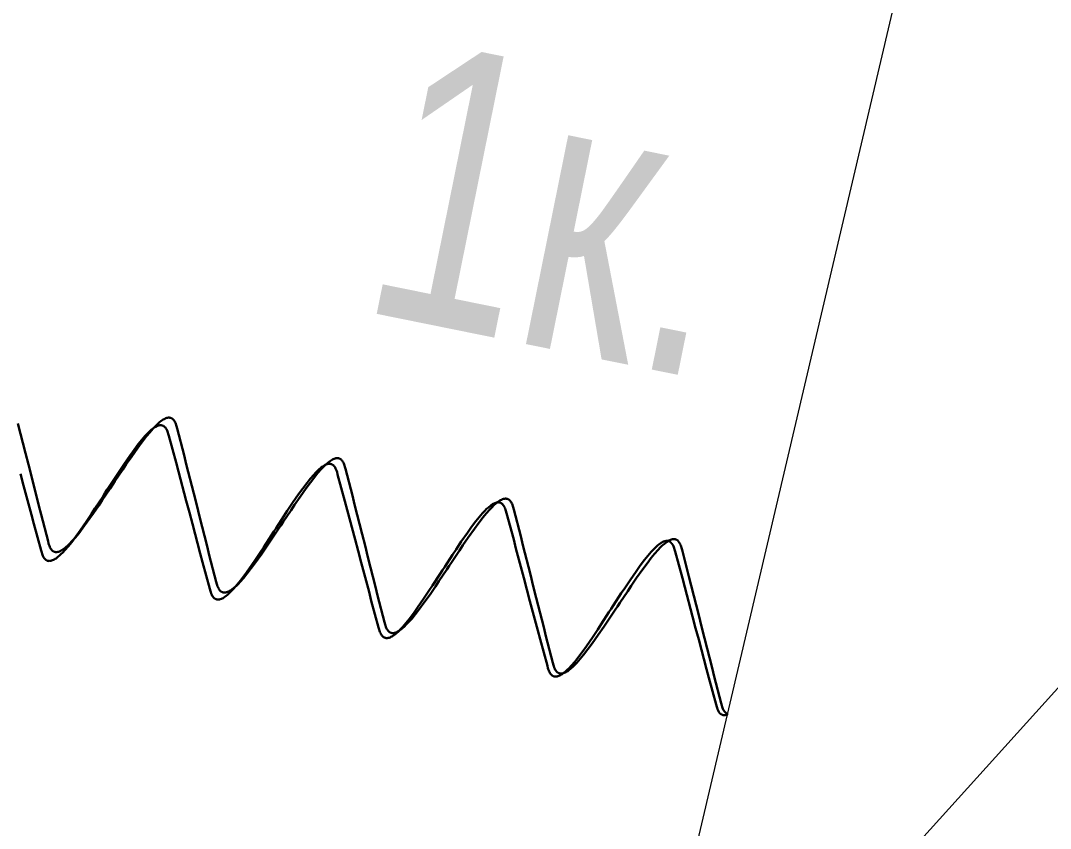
# Model space of a CAD drawing. Extents: x 10098 to 11902, y 8648 to 10202.
# Drawn here: x 11393.594 to 11397.306, y 9037.251 to 9040.162 of the extents above; entities that cross this region are included whole.
import ezdxf

# ---------------------------------------------------------------- set-up
doc = ezdxf.new("R2010")
doc.units = 0
doc.layers.add('20_Строения', color=7, linetype='Continuous')
doc.layers.add('5_Газопровод', color=16, linetype='Continuous', lineweight=30)
doc.layers.add('7_Электрокабели', color=1, linetype='Continuous', lineweight=30)
doc.styles.add('mggt', font='russian_1251.shx', dxfattribs={"width": 0.75, "oblique": 18, "height": 1})

msp = doc.modelspace()

# ---------------------------------------------------------------- linework, layer by layer
at = {"layer": '20_Строения', "color": 8, "linetype": 'Continuous', "lineweight": 15}
msp.add_lwpolyline([(11386.4297, 9038.8205), (11395.8772, 9036.5349), (11397.2377, 9042.3279)], dxfattribs=at)
at = {"layer": '5_Газопровод', "color": 8, "linetype": 'Continuous', "lineweight": 15}
msp.add_lwpolyline([(11395.1474, 9035.3368), (11397.3883, 9037.8176), (11405.4021, 9035.7622)], dxfattribs=at)
at = {"layer": '7_Электрокабели', "color": 8, "linetype": 'Continuous', "lineweight": 30}
for p, q in [((11393.5844, 9038.7097), (11393.6114, 9038.6033)), ((11394.0798, 9038.7005), (11394.0868, 9038.7074)), ((11394.0868, 9038.7074), (11394.0934, 9038.7131)), ((11394.093, 9038.7027), (11394.0945, 9038.7031)), ((11394.0934, 9038.7131), (11394.0962, 9038.7155)), ((11394.0945, 9038.7031), (11394.0962, 9038.7033)), ((11394.0962, 9038.7155), (11394.0992, 9038.7178)), ((11394.0962, 9038.7033), (11394.0979, 9038.7034)), ((11394.0979, 9038.7034), (11394.0992, 9038.7034)), ((11394.0992, 9038.7178), (11394.1045, 9038.7217)), ((11394.0992, 9038.7034), (11394.1013, 9038.7033)), ((11394.1013, 9038.7033), (11394.1031, 9038.703)), ((11394.1045, 9038.7217), (11394.1081, 9038.7239)), ((11394.1081, 9038.7239), (11394.1109, 9038.7255)), ((11394.1109, 9038.7255), (11394.114, 9038.7271)), ((11394.114, 9038.7271), (11394.117, 9038.7284)), ((11394.117, 9038.7284), (11394.1207, 9038.7297)), ((11394.1207, 9038.7297), (11394.1231, 9038.7303)), ((11394.1231, 9038.7303), (11394.1247, 9038.7306)), ((11394.1247, 9038.7306), (11394.1263, 9038.7308)), ((11394.1263, 9038.7308), (11394.128, 9038.7309)), ((11394.128, 9038.7309), (11394.1294, 9038.7309)), ((11394.1294, 9038.7309), (11394.1315, 9038.7307)), ((11394.1315, 9038.7307), (11394.1332, 9038.7304)), ((11394.1332, 9038.7304), (11394.1352, 9038.7299)), ((11394.1352, 9038.7299), (11394.1359, 9038.7296)), ((11394.1359, 9038.7296), (11394.137, 9038.7292)), ((11394.137, 9038.7292), (11394.138, 9038.7287)), ((11394.138, 9038.7287), (11394.139, 9038.7281)), ((11394.139, 9038.7281), (11394.1401, 9038.7275)), ((11394.1401, 9038.7275), (11394.1413, 9038.7266)), ((11394.1413, 9038.7266), (11394.1426, 9038.7255)), ((11394.1426, 9038.7255), (11394.1442, 9038.724)), ((11394.1442, 9038.724), (11394.1452, 9038.7229)), ((11394.1452, 9038.7229), (11394.1459, 9038.722)), ((11394.1459, 9038.722), (11394.1468, 9038.7208)), ((11394.1468, 9038.7208), (11394.1478, 9038.7193)), ((11394.1478, 9038.7193), (11394.1487, 9038.718)), ((11394.1487, 9038.718), (11394.1494, 9038.7168)), ((11394.1494, 9038.7168), (11394.1509, 9038.7138)), ((11394.1509, 9038.7138), (11394.1518, 9038.7118)), ((11394.1518, 9038.7118), (11394.1532, 9038.7085)), ((11394.1532, 9038.7085), (11394.1547, 9038.7041)), ((11394.1547, 9038.7041), (11394.1559, 9038.7)), ((11394.0421, 9038.6639), (11394.05, 9038.6724)), ((11394.0473, 9038.6635), (11394.0591, 9038.6778)), ((11394.05, 9038.6724), (11394.057, 9038.6794)), ((11394.057, 9038.6794), (11394.0634, 9038.6852)), ((11394.0591, 9038.6778), (11394.0718, 9038.692)), ((11394.0634, 9038.6852), (11394.0662, 9038.6877)), ((11394.0662, 9038.6877), (11394.0692, 9038.69)), ((11394.0692, 9038.69), (11394.0745, 9038.6939)), ((11394.0718, 9038.692), (11394.0798, 9038.7005)), ((11394.0745, 9038.6939), (11394.078, 9038.6962)), ((11394.078, 9038.6962), (11394.0808, 9038.6978)), ((11394.0808, 9038.6978), (11394.0839, 9038.6994)), ((11394.0839, 9038.6994), (11394.0869, 9038.7008)), ((11394.0869, 9038.7008), (11394.0905, 9038.7021)), ((11394.0905, 9038.7021), (11394.093, 9038.7027)), ((11394.1031, 9038.703), (11394.105, 9038.7025)), ((11394.105, 9038.7025), (11394.1058, 9038.7022)), ((11394.1058, 9038.7022), (11394.1069, 9038.7018)), ((11394.1069, 9038.7018), (11394.1078, 9038.7013)), ((11394.1078, 9038.7013), (11394.1089, 9038.7008)), ((11394.1089, 9038.7008), (11394.1099, 9038.7001)), ((11394.1099, 9038.7001), (11394.1112, 9038.6993)), ((11394.1112, 9038.6993), (11394.1125, 9038.6982)), ((11394.1125, 9038.6982), (11394.1141, 9038.6967)), ((11394.1141, 9038.6967), (11394.1151, 9038.6956)), ((11394.1151, 9038.6956), (11394.1159, 9038.6947)), ((11394.1159, 9038.6947), (11394.1168, 9038.6935)), ((11394.1168, 9038.6935), (11394.1178, 9038.6921)), ((11394.1178, 9038.6921), (11394.1187, 9038.6908)), ((11394.1187, 9038.6908), (11394.1194, 9038.6895)), ((11394.1194, 9038.6895), (11394.1209, 9038.6866)), ((11394.1209, 9038.6866), (11394.1219, 9038.6846)), ((11394.1219, 9038.6846), (11394.1233, 9038.6813)), ((11394.1233, 9038.6813), (11394.1248, 9038.6769)), ((11394.1248, 9038.6769), (11394.1261, 9038.6729)), ((11394.1261, 9038.6729), (11394.1282, 9038.665)), ((11394.1559, 9038.7), (11394.1579, 9038.6921)), ((11394.1579, 9038.6921), (11394.1831, 9038.5958)), ((11394.0027, 9038.6148), (11394.018, 9038.6351)), ((11394.0164, 9038.6224), (11394.0319, 9038.6434)), ((11394.018, 9038.6351), (11394.0296, 9038.6496)), ((11394.0296, 9038.6496), (11394.0421, 9038.6639)), ((11394.0319, 9038.6434), (11394.0473, 9038.6635)), ((11394.1282, 9038.665), (11394.1545, 9038.5689)), ((11393.6114, 9038.6033), (11393.6219, 9038.5616)), ((11393.9658, 9038.5622), (11393.9875, 9038.5937)), ((11393.9875, 9038.5937), (11394.0027, 9038.6148)), ((11393.9944, 9038.5913), (11394.0164, 9038.6224)), ((11394.1831, 9038.5958), (11394.1911, 9038.5637)), ((11393.6325, 9038.5199), (11393.6219, 9038.5616)), ((11393.9467, 9038.5336), (11393.9658, 9038.5622)), ((11393.9621, 9038.5439), (11393.9749, 9038.5628)), ((11393.9749, 9038.5628), (11393.9944, 9038.5913)), ((11394.1545, 9038.5689), (11394.1628, 9038.537)), ((11394.1911, 9038.5637), (11394.2181, 9038.4573)), ((11394.6775, 9038.5511), (11394.6828, 9038.555)), ((11394.6828, 9038.555), (11394.6864, 9038.5573)), ((11394.6864, 9038.5573), (11394.6891, 9038.5589)), ((11394.6865, 9038.5545), (11394.6935, 9038.5614)), ((11394.6891, 9038.5589), (11394.6922, 9038.5605)), ((11394.6922, 9038.5605), (11394.6952, 9038.5619)), ((11394.6935, 9038.5614), (11394.7001, 9038.5672)), ((11394.6952, 9038.5619), (11394.6989, 9038.5632)), ((11394.6989, 9038.5632), (11394.7013, 9038.5638)), ((11394.7001, 9038.5672), (11394.7029, 9038.5696)), ((11394.7013, 9038.5638), (11394.7029, 9038.5641)), ((11394.7029, 9038.5696), (11394.7059, 9038.5719)), ((11394.7029, 9038.5641), (11394.7045, 9038.5643)), ((11394.7045, 9038.5643), (11394.7062, 9038.5644)), ((11394.7059, 9038.5719), (11394.7112, 9038.5757)), ((11394.7062, 9038.5644), (11394.7076, 9038.5645)), ((11394.7076, 9038.5645), (11394.7096, 9038.5643)), ((11394.7096, 9038.5643), (11394.7114, 9038.5641)), ((11394.7112, 9038.5757), (11394.7148, 9038.578)), ((11394.7114, 9038.5641), (11394.7134, 9038.5636)), ((11394.7134, 9038.5636), (11394.7141, 9038.5633)), ((11394.7141, 9038.5633), (11394.7152, 9038.5629)), ((11394.7148, 9038.578), (11394.7176, 9038.5796)), ((11394.7152, 9038.5629), (11394.7162, 9038.5624)), ((11394.7162, 9038.5624), (11394.7172, 9038.5619)), ((11394.7172, 9038.5619), (11394.7183, 9038.5612)), ((11394.7176, 9038.5796), (11394.7207, 9038.5811)), ((11394.7183, 9038.5612), (11394.7196, 9038.5603)), ((11394.7196, 9038.5603), (11394.7209, 9038.5593)), ((11394.7207, 9038.5811), (11394.7237, 9038.5825)), ((11394.7209, 9038.5593), (11394.7224, 9038.5578)), ((11394.7224, 9038.5578), (11394.7235, 9038.5567)), ((11394.7235, 9038.5567), (11394.7242, 9038.5558)), ((11394.7237, 9038.5825), (11394.7274, 9038.5837)), ((11394.7242, 9038.5558), (11394.7251, 9038.5546)), ((11394.7251, 9038.5546), (11394.7262, 9038.5532)), ((11394.7274, 9038.5837), (11394.7298, 9038.5843)), ((11394.7298, 9038.5843), (11394.7314, 9038.5846)), ((11394.7314, 9038.5846), (11394.733, 9038.5848)), ((11394.733, 9038.5848), (11394.7347, 9038.5849)), ((11394.7347, 9038.5849), (11394.7361, 9038.5849)), ((11394.7361, 9038.5849), (11394.7381, 9038.5847)), ((11394.7381, 9038.5847), (11394.7399, 9038.5844)), ((11394.7399, 9038.5844), (11394.7419, 9038.5839)), ((11394.7419, 9038.5839), (11394.7426, 9038.5837)), ((11394.7426, 9038.5837), (11394.7437, 9038.5832)), ((11394.7437, 9038.5832), (11394.7447, 9038.5827)), ((11394.7447, 9038.5827), (11394.7457, 9038.5822)), ((11394.7457, 9038.5822), (11394.7467, 9038.5815)), ((11394.7467, 9038.5815), (11394.748, 9038.5806)), ((11394.748, 9038.5806), (11394.7493, 9038.5795)), ((11394.7493, 9038.5795), (11394.7508, 9038.578)), ((11394.7508, 9038.578), (11394.7519, 9038.5769)), ((11394.7519, 9038.5769), (11394.7526, 9038.576)), ((11394.7526, 9038.576), (11394.7535, 9038.5748)), ((11394.7535, 9038.5748), (11394.7545, 9038.5734)), ((11394.7545, 9038.5734), (11394.7553, 9038.5721)), ((11394.7553, 9038.5721), (11394.7561, 9038.5708)), ((11394.7561, 9038.5708), (11394.7576, 9038.5679)), ((11394.7576, 9038.5679), (11394.7585, 9038.5658)), ((11394.7585, 9038.5658), (11394.7599, 9038.5625)), ((11394.7599, 9038.5625), (11394.7614, 9038.5581)), ((11394.7614, 9038.5581), (11394.7625, 9038.5541)), ((11393.6048, 9038.4867), (11393.5938, 9038.5282)), ((11393.6595, 9038.4135), (11393.6325, 9038.5199)), ((11393.9337, 9038.5013), (11393.9621, 9038.5439)), ((11393.9341, 9038.5145), (11393.9467, 9038.5336)), ((11394.1628, 9038.537), (11394.1911, 9038.4309)), ((11394.6379, 9038.5106), (11394.6504, 9038.525)), ((11394.6385, 9038.4975), (11394.654, 9038.5175)), ((11394.6504, 9038.525), (11394.6583, 9038.5335)), ((11394.654, 9038.5175), (11394.6658, 9038.5319)), ((11394.6583, 9038.5335), (11394.6653, 9038.5405)), ((11394.6653, 9038.5405), (11394.6718, 9038.5463)), ((11394.6658, 9038.5319), (11394.6784, 9038.5461)), ((11394.6718, 9038.5463), (11394.6746, 9038.5487)), ((11394.6746, 9038.5487), (11394.6775, 9038.5511)), ((11394.6784, 9038.5461), (11394.6865, 9038.5545)), ((11394.7262, 9038.5532), (11394.727, 9038.5519)), ((11394.727, 9038.5519), (11394.7277, 9038.5506)), ((11394.7277, 9038.5506), (11394.7293, 9038.5477)), ((11394.7293, 9038.5477), (11394.7302, 9038.5456)), ((11394.7302, 9038.5456), (11394.7316, 9038.5424)), ((11394.7316, 9038.5424), (11394.7332, 9038.538)), ((11394.7332, 9038.538), (11394.7344, 9038.5339)), ((11394.7344, 9038.5339), (11394.7366, 9038.526)), ((11394.7366, 9038.526), (11394.7629, 9038.43)), ((11394.7625, 9038.5541), (11394.7646, 9038.5461)), ((11394.7646, 9038.5461), (11394.7898, 9038.4498)), ((11393.633, 9038.3806), (11393.6048, 9038.4867)), ((11393.9062, 9038.4715), (11393.9341, 9038.5145)), ((11393.9253, 9038.4886), (11393.9168, 9038.4759)), ((11393.9253, 9038.4886), (11393.9337, 9038.5013)), ((11394.6111, 9038.4759), (11394.6263, 9038.4962)), ((11394.6231, 9038.4765), (11394.6385, 9038.4975)), ((11394.6263, 9038.4962), (11394.6379, 9038.5106)), ((11393.8897, 9038.446), (11393.8617, 9038.4031)), ((11393.9168, 9038.4759), (11393.8884, 9038.4333)), ((11393.8979, 9038.4588), (11393.8897, 9038.446)), ((11393.8979, 9038.4588), (11393.9062, 9038.4715)), ((11394.2181, 9038.4573), (11394.2286, 9038.4156)), ((11394.5742, 9038.4233), (11394.5959, 9038.4547)), ((11394.5816, 9038.4169), (11394.601, 9038.4453)), ((11394.5959, 9038.4547), (11394.6111, 9038.4759)), ((11394.601, 9038.4453), (11394.6231, 9038.4765)), ((11394.7898, 9038.4498), (11394.7977, 9038.4178)), ((11393.6674, 9038.3815), (11393.6595, 9038.4135)), ((11393.8756, 9038.4144), (11393.8562, 9038.386)), ((11393.8884, 9038.4333), (11393.8756, 9038.4144)), ((11394.1911, 9038.4309), (11394.2021, 9038.3893)), ((11394.2391, 9038.374), (11394.2286, 9038.4156)), ((11394.555, 9038.3947), (11394.5742, 9038.4233)), ((11394.5688, 9038.3979), (11394.5816, 9038.4169)), ((11394.7629, 9038.43), (11394.7712, 9038.3981)), ((11394.7977, 9038.4178), (11394.8248, 9038.3113)), ((11395.2737, 9038.4016), (11395.2801, 9038.4074)), ((11395.2801, 9038.4074), (11395.2829, 9038.4098)), ((11395.2829, 9038.4098), (11395.2859, 9038.4122)), ((11395.2851, 9038.4001), (11395.2932, 9038.4085)), ((11395.2859, 9038.4122), (11395.2912, 9038.4161)), ((11395.2912, 9038.4161), (11395.2947, 9038.4184)), ((11395.2932, 9038.4085), (11395.3002, 9038.4154)), ((11395.2947, 9038.4184), (11395.2975, 9038.42)), ((11395.2975, 9038.42), (11395.3006, 9038.4216)), ((11395.3002, 9038.4154), (11395.3068, 9038.4212)), ((11395.3006, 9038.4216), (11395.3036, 9038.423)), ((11395.3036, 9038.423), (11395.3072, 9038.4243)), ((11395.3068, 9038.4212), (11395.3096, 9038.4236)), ((11395.3072, 9038.4243), (11395.3097, 9038.4249)), ((11395.3096, 9038.4236), (11395.3126, 9038.4259)), ((11395.3097, 9038.4249), (11395.3112, 9038.4252)), ((11395.3112, 9038.4252), (11395.3128, 9038.4254)), ((11395.3126, 9038.4259), (11395.3179, 9038.4298)), ((11395.3128, 9038.4254), (11395.3145, 9038.4255)), ((11395.3145, 9038.4255), (11395.3159, 9038.4256)), ((11395.3159, 9038.4256), (11395.318, 9038.4254)), ((11395.3179, 9038.4298), (11395.3215, 9038.432)), ((11395.318, 9038.4254), (11395.3198, 9038.4251)), ((11395.3198, 9038.4251), (11395.3217, 9038.4246)), ((11395.3215, 9038.432), (11395.3243, 9038.4336)), ((11395.3217, 9038.4246), (11395.3225, 9038.4244)), ((11395.3225, 9038.4244), (11395.3236, 9038.424)), ((11395.3236, 9038.424), (11395.3245, 9038.4235)), ((11395.3243, 9038.4336), (11395.3274, 9038.4351)), ((11395.3245, 9038.4235), (11395.3256, 9038.4229)), ((11395.3256, 9038.4229), (11395.3266, 9038.4223)), ((11395.3266, 9038.4223), (11395.3279, 9038.4214)), ((11395.3274, 9038.4351), (11395.3304, 9038.4365)), ((11395.3279, 9038.4214), (11395.3292, 9038.4204)), ((11395.3292, 9038.4204), (11395.3308, 9038.4189)), ((11395.3304, 9038.4365), (11395.3341, 9038.4377)), ((11395.3308, 9038.4189), (11395.3318, 9038.4178)), ((11395.3318, 9038.4178), (11395.3325, 9038.4169)), ((11395.3325, 9038.4169), (11395.3335, 9038.4157)), ((11395.3335, 9038.4157), (11395.3345, 9038.4142)), ((11395.3341, 9038.4377), (11395.3365, 9038.4383)), ((11395.3345, 9038.4142), (11395.3353, 9038.4129)), ((11395.3353, 9038.4129), (11395.3361, 9038.4117)), ((11395.3361, 9038.4117), (11395.3376, 9038.4088)), ((11395.3365, 9038.4383), (11395.3381, 9038.4387)), ((11395.3376, 9038.4088), (11395.3386, 9038.4067)), ((11395.3381, 9038.4387), (11395.3397, 9038.4388)), ((11395.3386, 9038.4067), (11395.34, 9038.4035)), ((11395.3397, 9038.4388), (11395.3414, 9038.4389)), ((11395.3414, 9038.4389), (11395.3427, 9038.439)), ((11395.3427, 9038.439), (11395.3448, 9038.4388)), ((11395.3448, 9038.4388), (11395.3466, 9038.4385)), ((11395.3466, 9038.4385), (11395.3486, 9038.438)), ((11395.3486, 9038.438), (11395.3493, 9038.4377)), ((11395.3493, 9038.4377), (11395.3504, 9038.4373)), ((11395.3504, 9038.4373), (11395.3513, 9038.4368)), ((11395.3513, 9038.4368), (11395.3524, 9038.4362)), ((11395.3524, 9038.4362), (11395.3534, 9038.4355)), ((11395.3534, 9038.4355), (11395.3547, 9038.4347)), ((11395.3547, 9038.4347), (11395.356, 9038.4336)), ((11395.356, 9038.4336), (11395.3575, 9038.4321)), ((11395.3575, 9038.4321), (11395.3586, 9038.431)), ((11395.3586, 9038.431), (11395.3593, 9038.4301)), ((11395.3593, 9038.4301), (11395.3602, 9038.4289)), ((11395.3602, 9038.4289), (11395.3612, 9038.4274)), ((11395.3612, 9038.4274), (11395.362, 9038.4261)), ((11395.362, 9038.4261), (11395.3628, 9038.4249)), ((11395.3628, 9038.4249), (11395.3643, 9038.4219)), ((11395.3643, 9038.4219), (11395.3652, 9038.4198)), ((11395.3652, 9038.4198), (11395.3665, 9038.4165)), ((11395.3665, 9038.4165), (11395.368, 9038.4122)), ((11395.368, 9038.4122), (11395.3692, 9038.4081)), ((11395.3692, 9038.4081), (11395.3713, 9038.4002)), ((11393.6413, 9038.3486), (11393.633, 9038.3806)), ((11393.6926, 9038.2851), (11393.6674, 9038.3815)), ((11393.8492, 9038.384), (11393.83, 9038.3553)), ((11393.8562, 9038.386), (11393.8341, 9038.3548)), ((11393.8617, 9038.4031), (11393.8492, 9038.384)), ((11394.2131, 9038.3478), (11394.2021, 9038.3893)), ((11394.2662, 9038.2675), (11394.2391, 9038.374)), ((11394.5146, 9038.3326), (11394.5425, 9038.3756)), ((11394.5404, 9038.3553), (11394.5688, 9038.3979)), ((11394.5425, 9038.3756), (11394.555, 9038.3947)), ((11394.7712, 9038.3981), (11394.7994, 9038.2919)), ((11395.2346, 9038.3573), (11395.2463, 9038.3717)), ((11395.2452, 9038.3515), (11395.2607, 9038.3716)), ((11395.2463, 9038.3717), (11395.2587, 9038.386)), ((11395.2587, 9038.386), (11395.2667, 9038.3946)), ((11395.2607, 9038.3716), (11395.2725, 9038.3859)), ((11395.2667, 9038.3946), (11395.2737, 9038.4016)), ((11395.2725, 9038.3859), (11395.2851, 9038.4001)), ((11395.34, 9038.4035), (11395.3415, 9038.3991)), ((11395.3415, 9038.3991), (11395.3427, 9038.395)), ((11395.3427, 9038.395), (11395.3449, 9038.3871)), ((11395.3449, 9038.3871), (11395.3712, 9038.2911)), ((11395.3713, 9038.4002), (11395.3965, 9038.3038)), ((11393.6676, 9038.2526), (11393.6413, 9038.3486)), ((11393.8187, 9038.3338), (11393.8032, 9038.3137)), ((11393.83, 9038.3553), (11393.8084, 9038.3239)), ((11393.8341, 9038.3548), (11393.8187, 9038.3338)), ((11394.2414, 9038.2417), (11394.2131, 9038.3478)), ((11394.5063, 9038.3199), (11394.5146, 9038.3326)), ((11394.532, 9038.3426), (11394.5235, 9038.33)), ((11394.532, 9038.3426), (11394.5404, 9038.3553)), ((11395.2042, 9038.3158), (11395.2194, 9038.337)), ((11395.2194, 9038.337), (11395.2346, 9038.3573)), ((11395.2298, 9038.3305), (11395.2452, 9038.3515)), ((11393.7932, 9038.3027), (11393.7779, 9038.2825)), ((11393.7914, 9038.2994), (11393.7788, 9038.2852)), ((11393.8032, 9038.3137), (11393.7914, 9038.2994)), ((11393.8084, 9038.3239), (11393.7932, 9038.3027)), ((11394.498, 9038.3071), (11394.4701, 9038.2642)), ((11394.5235, 9038.33), (11394.4951, 9038.2874)), ((11394.5063, 9038.3199), (11394.498, 9038.3071)), ((11394.8248, 9038.3113), (11394.8353, 9038.2697)), ((11395.1825, 9038.2844), (11395.2042, 9038.3158)), ((11395.1883, 9038.2709), (11395.2077, 9038.2993)), ((11395.2077, 9038.2993), (11395.2298, 9038.3305)), ((11395.3965, 9038.3038), (11395.4044, 9038.2718)), ((11393.6947, 9038.2772), (11393.6926, 9038.2851)), ((11393.6959, 9038.2731), (11393.6947, 9038.2772)), ((11393.6974, 9038.2687), (11393.6959, 9038.2731)), ((11393.6987, 9038.2654), (11393.6974, 9038.2687)), ((11393.6997, 9038.2634), (11393.6987, 9038.2654)), ((11393.7012, 9038.2604), (11393.6997, 9038.2634)), ((11393.7019, 9038.2592), (11393.7012, 9038.2604)), ((11393.7027, 9038.2579), (11393.7019, 9038.2592)), ((11393.7037, 9038.2564), (11393.7027, 9038.2579)), ((11393.7514, 9038.2594), (11393.746, 9038.2555)), ((11393.7543, 9038.2617), (11393.7514, 9038.2594)), ((11393.7663, 9038.268), (11393.7538, 9038.2537)), ((11393.7572, 9038.2641), (11393.7543, 9038.2617)), ((11393.7637, 9038.2699), (11393.7572, 9038.2641)), ((11393.7708, 9038.2767), (11393.7637, 9038.2699)), ((11393.7779, 9038.2825), (11393.7663, 9038.268)), ((11393.7788, 9038.2852), (11393.7708, 9038.2767)), ((11394.2741, 9038.2355), (11394.2662, 9038.2675)), ((11394.4701, 9038.2642), (11394.4575, 9038.2451)), ((11394.4823, 9038.2684), (11394.4629, 9038.24)), ((11394.4951, 9038.2874), (11394.4823, 9038.2684)), ((11394.7994, 9038.2919), (11394.8104, 9038.2504)), ((11394.8458, 9038.228), (11394.8353, 9038.2697)), ((11395.1634, 9038.2557), (11395.1825, 9038.2844)), ((11395.1755, 9038.252), (11395.1883, 9038.2709)), ((11395.3712, 9038.2911), (11395.3795, 9038.2592)), ((11395.3795, 9038.2592), (11395.4078, 9038.153)), ((11395.4044, 9038.2718), (11395.4315, 9038.1654)), ((11395.875, 9038.2557), (11395.882, 9038.2626)), ((11395.882, 9038.2626), (11395.8885, 9038.2685)), ((11395.8885, 9038.2685), (11395.8913, 9038.2709)), ((11395.8913, 9038.2709), (11395.8942, 9038.2733)), ((11395.8918, 9038.2541), (11395.8998, 9038.2626)), ((11395.8942, 9038.2733), (11395.8995, 9038.2772)), ((11395.8995, 9038.2772), (11395.9031, 9038.2795)), ((11395.8998, 9038.2626), (11395.9069, 9038.2695)), ((11395.9031, 9038.2795), (11395.9058, 9038.2811)), ((11395.9058, 9038.2811), (11395.9089, 9038.2827)), ((11395.9069, 9038.2695), (11395.9134, 9038.2752)), ((11395.9089, 9038.2827), (11395.9119, 9038.2841)), ((11395.9119, 9038.2841), (11395.9156, 9038.2854)), ((11395.9134, 9038.2752), (11395.9163, 9038.2776)), ((11395.9156, 9038.2854), (11395.918, 9038.286)), ((11395.9163, 9038.2776), (11395.9192, 9038.2799)), ((11395.918, 9038.286), (11395.9196, 9038.2863)), ((11395.9192, 9038.2799), (11395.9246, 9038.2838)), ((11395.9196, 9038.2863), (11395.9212, 9038.2865)), ((11395.9212, 9038.2865), (11395.9229, 9038.2866)), ((11395.9229, 9038.2866), (11395.9242, 9038.2867)), ((11395.9242, 9038.2867), (11395.9263, 9038.2865)), ((11395.9246, 9038.2838), (11395.9282, 9038.286)), ((11395.9263, 9038.2865), (11395.9281, 9038.2862)), ((11395.9281, 9038.2862), (11395.9301, 9038.2857)), ((11395.9282, 9038.286), (11395.931, 9038.2876)), ((11395.9301, 9038.2857), (11395.9308, 9038.2855)), ((11395.9308, 9038.2855), (11395.9319, 9038.2851)), ((11395.931, 9038.2876), (11395.934, 9038.2892)), ((11395.9319, 9038.2851), (11395.9329, 9038.2846)), ((11395.9329, 9038.2846), (11395.9339, 9038.284)), ((11395.9339, 9038.284), (11395.935, 9038.2834)), ((11395.934, 9038.2892), (11395.9371, 9038.2905)), ((11395.935, 9038.2834), (11395.9362, 9038.2825)), ((11395.9362, 9038.2825), (11395.9375, 9038.2815)), ((11395.9371, 9038.2905), (11395.9407, 9038.2918)), ((11395.9375, 9038.2815), (11395.9391, 9038.28)), ((11395.9391, 9038.28), (11395.9401, 9038.2789)), ((11395.9401, 9038.2789), (11395.9409, 9038.278)), ((11395.9407, 9038.2918), (11395.9432, 9038.2924)), ((11395.9409, 9038.278), (11395.9418, 9038.2768)), ((11395.9418, 9038.2768), (11395.9428, 9038.2753)), ((11395.9428, 9038.2753), (11395.9437, 9038.274)), ((11395.9432, 9038.2924), (11395.9448, 9038.2927)), ((11395.9437, 9038.274), (11395.9444, 9038.2728)), ((11395.9444, 9038.2728), (11395.9459, 9038.2699)), ((11395.9448, 9038.2927), (11395.9464, 9038.2929)), ((11395.9459, 9038.2699), (11395.9469, 9038.2678)), ((11395.9464, 9038.2929), (11395.9481, 9038.293)), ((11395.9469, 9038.2678), (11395.9483, 9038.2645)), ((11395.9481, 9038.293), (11395.9494, 9038.293)), ((11395.9483, 9038.2645), (11395.9499, 9038.2602)), ((11395.9494, 9038.293), (11395.9515, 9038.2928)), ((11395.9499, 9038.2602), (11395.9511, 9038.2561)), ((11395.9515, 9038.2928), (11395.9533, 9038.2925)), ((11395.9533, 9038.2925), (11395.9552, 9038.292)), ((11395.9552, 9038.292), (11395.956, 9038.2917)), ((11395.956, 9038.2917), (11395.9571, 9038.2913)), ((11395.9571, 9038.2913), (11395.958, 9038.2908)), ((11395.958, 9038.2908), (11395.9591, 9038.2902)), ((11395.9591, 9038.2902), (11395.9601, 9038.2896)), ((11395.9601, 9038.2896), (11395.9614, 9038.2887)), ((11395.9614, 9038.2887), (11395.9627, 9038.2876)), ((11395.9627, 9038.2876), (11395.9642, 9038.2861)), ((11395.9642, 9038.2861), (11395.9652, 9038.285)), ((11395.9652, 9038.285), (11395.966, 9038.2841)), ((11395.966, 9038.2841), (11395.9669, 9038.2829)), ((11395.9669, 9038.2829), (11395.9679, 9038.2814)), ((11395.9679, 9038.2814), (11395.9687, 9038.2801)), ((11395.9687, 9038.2801), (11395.9694, 9038.2789)), ((11395.9694, 9038.2789), (11395.9709, 9038.2759)), ((11395.9709, 9038.2759), (11395.9719, 9038.2739)), ((11395.9719, 9038.2739), (11395.9732, 9038.2706)), ((11395.9732, 9038.2706), (11395.9747, 9038.2662)), ((11395.9747, 9038.2662), (11395.9759, 9038.2621)), ((11395.9759, 9038.2621), (11395.978, 9038.2542)), ((11393.6698, 9038.2447), (11393.6676, 9038.2526)), ((11393.6711, 9038.2406), (11393.6698, 9038.2447)), ((11393.6726, 9038.2363), (11393.6711, 9038.2406)), ((11393.674, 9038.233), (11393.6726, 9038.2363)), ((11393.675, 9038.2309), (11393.674, 9038.233)), ((11393.6765, 9038.228), (11393.675, 9038.2309)), ((11393.6772, 9038.2268), (11393.6765, 9038.228)), ((11393.6781, 9038.2255), (11393.6772, 9038.2268)), ((11393.6791, 9038.224), (11393.6781, 9038.2255)), ((11393.68, 9038.2228), (11393.6791, 9038.224)), ((11393.6808, 9038.222), (11393.68, 9038.2228)), ((11393.6818, 9038.2209), (11393.6808, 9038.222)), ((11393.6834, 9038.2194), (11393.6818, 9038.2209)), ((11393.7046, 9038.2552), (11393.7037, 9038.2564)), ((11393.7054, 9038.2543), (11393.7046, 9038.2552)), ((11393.7064, 9038.2532), (11393.7054, 9038.2543)), ((11393.7079, 9038.2517), (11393.7064, 9038.2532)), ((11393.7092, 9038.2506), (11393.7079, 9038.2517)), ((11393.7105, 9038.2498), (11393.7092, 9038.2506)), ((11393.7115, 9038.2491), (11393.7105, 9038.2498)), ((11393.7126, 9038.2485), (11393.7115, 9038.2491)), ((11393.7135, 9038.248), (11393.7126, 9038.2485)), ((11393.7146, 9038.2476), (11393.7135, 9038.248)), ((11393.7154, 9038.2473), (11393.7146, 9038.2476)), ((11393.7178, 9038.2214), (11393.7151, 9038.2197)), ((11393.7173, 9038.2468), (11393.7154, 9038.2473)), ((11393.7191, 9038.2465), (11393.7173, 9038.2468)), ((11393.7214, 9038.2236), (11393.7178, 9038.2214)), ((11393.7212, 9038.2463), (11393.7191, 9038.2465)), ((11393.7225, 9038.2464), (11393.7212, 9038.2463)), ((11393.7267, 9038.2276), (11393.7214, 9038.2236)), ((11393.7242, 9038.2464), (11393.7225, 9038.2464)), ((11393.7258, 9038.2466), (11393.7242, 9038.2464)), ((11393.7274, 9038.247), (11393.7258, 9038.2466)), ((11393.7296, 9038.2299), (11393.7267, 9038.2276)), ((11393.7299, 9038.2475), (11393.7274, 9038.247)), ((11393.7324, 9038.2323), (11393.7296, 9038.2299)), ((11393.7335, 9038.2488), (11393.7299, 9038.2475)), ((11393.7389, 9038.2382), (11393.7324, 9038.2323)), ((11393.7366, 9038.2501), (11393.7335, 9038.2488)), ((11393.7396, 9038.2517), (11393.7366, 9038.2501)), ((11393.7459, 9038.2451), (11393.7389, 9038.2382)), ((11393.7424, 9038.2533), (11393.7396, 9038.2517)), ((11393.746, 9038.2555), (11393.7424, 9038.2533)), ((11393.7538, 9038.2537), (11393.7459, 9038.2451)), ((11394.2497, 9038.2097), (11394.2414, 9038.2417)), ((11394.2993, 9038.1392), (11394.2741, 9038.2355)), ((11394.4575, 9038.2451), (11394.4384, 9038.2164)), ((11394.4629, 9038.24), (11394.4408, 9038.2088)), ((11394.8215, 9038.2089), (11394.8105, 9038.2504)), ((11394.8729, 9038.1216), (11394.8458, 9038.228)), ((11395.1229, 9038.1937), (11395.1508, 9038.2367)), ((11395.1471, 9038.2093), (11395.1755, 9038.252)), ((11395.1508, 9038.2367), (11395.1634, 9038.2557)), ((11395.843, 9038.2183), (11395.8546, 9038.2328)), ((11395.8519, 9038.2055), (11395.8674, 9038.2256)), ((11395.8546, 9038.2328), (11395.8671, 9038.2471)), ((11395.8671, 9038.2471), (11395.875, 9038.2557)), ((11395.8674, 9038.2256), (11395.8792, 9038.2399)), ((11395.8792, 9038.2399), (11395.8918, 9038.2541)), ((11395.9511, 9038.2561), (11395.9533, 9038.2482)), ((11395.9533, 9038.2482), (11395.9796, 9038.1522)), ((11395.978, 9038.2542), (11396.0032, 9038.1579)), ((11393.6847, 9038.2183), (11393.6834, 9038.2194)), ((11393.6859, 9038.2174), (11393.6847, 9038.2183)), ((11393.687, 9038.2168), (11393.6859, 9038.2174)), ((11393.688, 9038.2162), (11393.687, 9038.2168)), ((11393.689, 9038.2158), (11393.688, 9038.2162)), ((11393.6901, 9038.2153), (11393.689, 9038.2158)), ((11393.6908, 9038.2151), (11393.6901, 9038.2153)), ((11393.6928, 9038.2146), (11393.6908, 9038.2151)), ((11393.6946, 9038.2143), (11393.6928, 9038.2146)), ((11393.6967, 9038.2141), (11393.6946, 9038.2143)), ((11393.698, 9038.2142), (11393.6967, 9038.2141)), ((11393.6997, 9038.2143), (11393.698, 9038.2142)), ((11393.7013, 9038.2145), (11393.6997, 9038.2143)), ((11393.7029, 9038.2148), (11393.7013, 9038.2145)), ((11393.7053, 9038.2155), (11393.7029, 9038.2148)), ((11393.709, 9038.2168), (11393.7053, 9038.2155)), ((11393.712, 9038.2181), (11393.709, 9038.2168)), ((11393.7151, 9038.2197), (11393.712, 9038.2181)), ((11394.276, 9038.1137), (11394.2497, 9038.2097)), ((11394.4167, 9038.185), (11394.4015, 9038.1638)), ((11394.4254, 9038.1878), (11394.4099, 9038.1677)), ((11394.4384, 9038.2164), (11394.4167, 9038.185)), ((11394.4408, 9038.2088), (11394.4254, 9038.1878)), ((11394.8497, 9038.1027), (11394.8215, 9038.2089)), ((11395.1302, 9038.184), (11395.1018, 9038.1414)), ((11395.1146, 9038.181), (11395.1229, 9038.1937)), ((11395.1386, 9038.1967), (11395.1302, 9038.184)), ((11395.1386, 9038.1967), (11395.1471, 9038.2093)), ((11395.8125, 9038.1769), (11395.8277, 9038.1981)), ((11395.8144, 9038.1534), (11395.8365, 9038.1845)), ((11395.8277, 9038.1981), (11395.843, 9038.2183)), ((11395.8365, 9038.1845), (11395.8519, 9038.2055)), ((11394.3981, 9038.1534), (11394.3855, 9038.1392)), ((11394.4015, 9038.1638), (11394.3863, 9038.1436)), ((11394.4099, 9038.1677), (11394.3981, 9038.1534)), ((11395.1063, 9038.1682), (11395.0784, 9038.1253)), ((11395.1146, 9038.181), (11395.1063, 9038.1682)), ((11395.4078, 9038.153), (11395.4188, 9038.1115)), ((11395.4315, 9038.1654), (11395.442, 9038.1237)), ((11395.7909, 9038.1455), (11395.8125, 9038.1769)), ((11395.795, 9038.1249), (11395.8144, 9038.1534)), ((11395.9796, 9038.1522), (11395.9879, 9038.1202)), ((11396.0032, 9038.1579), (11396.0111, 9038.1258)), ((11394.2782, 9038.1058), (11394.276, 9038.1137)), ((11394.3014, 9038.1312), (11394.2993, 9038.1392)), ((11394.3026, 9038.1271), (11394.3014, 9038.1312)), ((11394.3041, 9038.1228), (11394.3026, 9038.1271)), ((11394.3054, 9038.1195), (11394.3041, 9038.1228)), ((11394.3063, 9038.1174), (11394.3054, 9038.1195)), ((11394.3078, 9038.1145), (11394.3063, 9038.1174)), ((11394.3086, 9038.1132), (11394.3078, 9038.1145)), ((11394.3094, 9038.1119), (11394.3086, 9038.1132)), ((11394.3104, 9038.1105), (11394.3094, 9038.1119)), ((11394.3113, 9038.1093), (11394.3104, 9038.1105)), ((11394.312, 9038.1084), (11394.3113, 9038.1093)), ((11394.3527, 9038.1095), (11394.3491, 9038.1073)), ((11394.358, 9038.1134), (11394.3527, 9038.1095)), ((11394.3622, 9038.1148), (11394.3542, 9038.1062)), ((11394.361, 9038.1157), (11394.358, 9038.1134)), ((11394.3638, 9038.1181), (11394.361, 9038.1157)), ((11394.3746, 9038.1291), (11394.3622, 9038.1148)), ((11394.3704, 9038.1239), (11394.3638, 9038.1181)), ((11394.3775, 9038.1308), (11394.3704, 9038.1239)), ((11394.3863, 9038.1436), (11394.3746, 9038.1291)), ((11394.3855, 9038.1392), (11394.3775, 9038.1308)), ((11394.8808, 9038.0895), (11394.8729, 9038.1216)), ((11395.0784, 9038.1253), (11395.0659, 9038.1062)), ((11395.089, 9038.1225), (11395.0696, 9038.094)), ((11395.1018, 9038.1414), (11395.089, 9038.1225)), ((11395.4298, 9038.07), (11395.4188, 9038.1115)), ((11395.4525, 9038.082), (11395.442, 9038.1237)), ((11395.7592, 9038.0977), (11395.7717, 9038.1168)), ((11395.7717, 9038.1168), (11395.7909, 9038.1455)), ((11395.7822, 9038.106), (11395.795, 9038.1249)), ((11395.9879, 9038.1202), (11396.0161, 9038.0141)), ((11396.0111, 9038.1258), (11396.0382, 9038.0194)), ((11394.2794, 9038.1017), (11394.2782, 9038.1058)), ((11394.281, 9038.0974), (11394.2794, 9038.1017)), ((11394.2823, 9038.0941), (11394.281, 9038.0974)), ((11394.2833, 9038.092), (11394.2823, 9038.0941)), ((11394.2848, 9038.0891), (11394.2833, 9038.092)), ((11394.2856, 9038.0879), (11394.2848, 9038.0891)), ((11394.2864, 9038.0866), (11394.2856, 9038.0879)), ((11394.2874, 9038.0851), (11394.2864, 9038.0866)), ((11394.2884, 9038.0839), (11394.2874, 9038.0851)), ((11394.2891, 9038.083), (11394.2884, 9038.0839)), ((11394.2901, 9038.0819), (11394.2891, 9038.083)), ((11394.2917, 9038.0805), (11394.2901, 9038.0819)), ((11394.293, 9038.0794), (11394.2917, 9038.0805)), ((11394.2943, 9038.0785), (11394.293, 9038.0794)), ((11394.2953, 9038.0779), (11394.2943, 9038.0785)), ((11394.2964, 9038.0773), (11394.2953, 9038.0779)), ((11394.2973, 9038.0768), (11394.2964, 9038.0773)), ((11394.2985, 9038.0764), (11394.2973, 9038.0768)), ((11394.2992, 9038.0762), (11394.2985, 9038.0764)), ((11394.3011, 9038.0757), (11394.2992, 9038.0762)), ((11394.3029, 9038.0754), (11394.3011, 9038.0757)), ((11394.305, 9038.0752), (11394.3029, 9038.0754)), ((11394.3064, 9038.0753), (11394.305, 9038.0752)), ((11394.3081, 9038.0754), (11394.3064, 9038.0753)), ((11394.3097, 9038.0756), (11394.3081, 9038.0754)), ((11394.3113, 9038.0759), (11394.3097, 9038.0756)), ((11394.3137, 9038.0766), (11394.3113, 9038.0759)), ((11394.3131, 9038.1072), (11394.312, 9038.1084)), ((11394.3146, 9038.1057), (11394.3131, 9038.1072)), ((11394.3174, 9038.0778), (11394.3137, 9038.0766)), ((11394.3159, 9038.1047), (11394.3146, 9038.1057)), ((11394.3172, 9038.1038), (11394.3159, 9038.1047)), ((11394.3182, 9038.1031), (11394.3172, 9038.1038)), ((11394.3203, 9038.0792), (11394.3174, 9038.0778)), ((11394.3193, 9038.1026), (11394.3182, 9038.1031)), ((11394.3202, 9038.1021), (11394.3193, 9038.1026)), ((11394.3213, 9038.1016), (11394.3202, 9038.1021)), ((11394.3234, 9038.0808), (11394.3203, 9038.0792)), ((11394.322, 9038.1014), (11394.3213, 9038.1016)), ((11394.324, 9038.1008), (11394.322, 9038.1014)), ((11394.3262, 9038.0824), (11394.3234, 9038.0808)), ((11394.3258, 9038.1005), (11394.324, 9038.1008)), ((11394.3279, 9038.1004), (11394.3258, 9038.1005)), ((11394.3297, 9038.0847), (11394.3262, 9038.0824)), ((11394.3292, 9038.1004), (11394.3279, 9038.1004)), ((11394.3309, 9038.1005), (11394.3292, 9038.1004)), ((11394.335, 9038.0886), (11394.3297, 9038.0847)), ((11394.3325, 9038.1007), (11394.3309, 9038.1005)), ((11394.3341, 9038.101), (11394.3325, 9038.1007)), ((11394.3365, 9038.1016), (11394.3341, 9038.101)), ((11394.338, 9038.091), (11394.335, 9038.0886)), ((11394.3402, 9038.1028), (11394.3365, 9038.1016)), ((11394.3408, 9038.0934), (11394.338, 9038.091)), ((11394.3432, 9038.1042), (11394.3402, 9038.1028)), ((11394.3473, 9038.0993), (11394.3408, 9038.0934)), ((11394.3463, 9038.1057), (11394.3432, 9038.1042)), ((11394.3491, 9038.1073), (11394.3463, 9038.1057)), ((11394.3542, 9038.1062), (11394.3473, 9038.0993)), ((11394.858, 9038.0708), (11394.8497, 9038.1027)), ((11394.906, 9037.9932), (11394.8808, 9038.0895)), ((11395.0467, 9038.0775), (11395.025, 9038.0461)), ((11395.0659, 9038.1062), (11395.0467, 9038.0775)), ((11395.0696, 9038.094), (11395.0475, 9038.0629)), ((11395.4796, 9037.9756), (11395.4525, 9038.082)), ((11395.7313, 9038.0548), (11395.7592, 9038.0977)), ((11395.7538, 9038.0634), (11395.7822, 9038.106)), ((11394.8843, 9037.9748), (11394.858, 9038.0708)), ((11395.025, 9038.0461), (11395.0098, 9038.0249)), ((11395.0321, 9038.0419), (11395.0166, 9038.0218)), ((11395.0475, 9038.0629), (11395.0321, 9038.0419)), ((11395.4581, 9037.9638), (11395.4298, 9038.07)), ((11395.7369, 9038.038), (11395.7085, 9037.9954)), ((11395.723, 9038.042), (11395.7147, 9038.0293)), ((11395.723, 9038.042), (11395.7313, 9038.0548)), ((11395.7453, 9038.0507), (11395.7369, 9038.038)), ((11395.7453, 9038.0507), (11395.7538, 9038.0634)), ((11394.9946, 9038.0046), (11394.983, 9037.9902)), ((11395.0048, 9038.0074), (11394.9922, 9037.9933)), ((11395.0098, 9038.0249), (11394.9946, 9038.0046)), ((11395.0166, 9038.0218), (11395.0048, 9038.0074)), ((11395.7147, 9038.0293), (11395.6868, 9037.9863)), ((11396.0161, 9038.0141), (11396.0271, 9037.9726)), ((11396.0382, 9038.0194), (11396.0487, 9037.9777)), ((11394.8865, 9037.9669), (11394.8843, 9037.9748)), ((11394.8877, 9037.9628), (11394.8865, 9037.9669)), ((11394.8893, 9037.9584), (11394.8877, 9037.9628)), ((11394.9081, 9037.9853), (11394.906, 9037.9932)), ((11394.9092, 9037.9812), (11394.9081, 9037.9853)), ((11394.9107, 9037.9768), (11394.9092, 9037.9812)), ((11394.9121, 9037.9735), (11394.9107, 9037.9768)), ((11394.913, 9037.9714), (11394.9121, 9037.9735)), ((11394.9145, 9037.9685), (11394.913, 9037.9714)), ((11394.9153, 9037.9673), (11394.9145, 9037.9685)), ((11394.9161, 9037.966), (11394.9153, 9037.9673)), ((11394.9171, 9037.9645), (11394.9161, 9037.966)), ((11394.918, 9037.9633), (11394.9171, 9037.9645)), ((11394.9187, 9037.9624), (11394.918, 9037.9633)), ((11394.9198, 9037.9613), (11394.9187, 9037.9624)), ((11394.9213, 9037.9598), (11394.9198, 9037.9613)), ((11394.9558, 9037.9614), (11394.953, 9037.9597)), ((11394.9626, 9037.9673), (11394.9556, 9037.9603)), ((11394.9594, 9037.9636), (11394.9558, 9037.9614)), ((11394.9647, 9037.9675), (11394.9594, 9037.9636)), ((11394.9705, 9037.9759), (11394.9626, 9037.9673)), ((11394.9677, 9037.9698), (11394.9647, 9037.9675)), ((11394.9705, 9037.9722), (11394.9677, 9037.9698)), ((11394.983, 9037.9902), (11394.9705, 9037.9759)), ((11394.9771, 9037.9779), (11394.9705, 9037.9722)), ((11394.9841, 9037.9848), (11394.9771, 9037.9779)), ((11394.9922, 9037.9933), (11394.9841, 9037.9848)), ((11395.4664, 9037.9319), (11395.4581, 9037.9638)), ((11395.4875, 9037.9436), (11395.4796, 9037.9756)), ((11395.6742, 9037.9672), (11395.6551, 9037.9386)), ((11395.6868, 9037.9863), (11395.6742, 9037.9672)), ((11395.6957, 9037.9765), (11395.6762, 9037.9481)), ((11395.7085, 9037.9954), (11395.6957, 9037.9765)), ((11396.0381, 9037.931), (11396.0271, 9037.9726)), ((11396.0592, 9037.9361), (11396.0487, 9037.9777)), ((11394.8907, 9037.9552), (11394.8893, 9037.9584)), ((11394.8916, 9037.9531), (11394.8907, 9037.9552)), ((11394.8932, 9037.9502), (11394.8916, 9037.9531)), ((11394.8939, 9037.949), (11394.8932, 9037.9502)), ((11394.8947, 9037.9477), (11394.8939, 9037.949)), ((11394.8958, 9037.9462), (11394.8947, 9037.9477)), ((11394.8967, 9037.945), (11394.8958, 9037.9462)), ((11394.8974, 9037.9441), (11394.8967, 9037.945)), ((11394.8985, 9037.943), (11394.8974, 9037.9441)), ((11394.9, 9037.9415), (11394.8985, 9037.943)), ((11394.9013, 9037.9405), (11394.9, 9037.9415)), ((11394.9026, 9037.9396), (11394.9013, 9037.9405)), ((11394.9037, 9037.939), (11394.9026, 9037.9396)), ((11394.9047, 9037.9384), (11394.9037, 9037.939)), ((11394.9057, 9037.9379), (11394.9047, 9037.9384)), ((11394.9068, 9037.9375), (11394.9057, 9037.9379)), ((11394.9075, 9037.9373), (11394.9068, 9037.9375)), ((11394.9095, 9037.9368), (11394.9075, 9037.9373)), ((11394.9113, 9037.9365), (11394.9095, 9037.9368)), ((11394.9134, 9037.9363), (11394.9113, 9037.9365)), ((11394.9147, 9037.9364), (11394.9134, 9037.9363)), ((11394.9164, 9037.9365), (11394.9147, 9037.9364)), ((11394.918, 9037.9367), (11394.9164, 9037.9365)), ((11394.9196, 9037.937), (11394.918, 9037.9367)), ((11394.922, 9037.9376), (11394.9196, 9037.937)), ((11394.9226, 9037.9587), (11394.9213, 9037.9598)), ((11394.9257, 9037.9389), (11394.922, 9037.9376)), ((11394.9239, 9037.9578), (11394.9226, 9037.9587)), ((11394.9249, 9037.9571), (11394.9239, 9037.9578)), ((11394.9259, 9037.9566), (11394.9249, 9037.9571)), ((11394.9287, 9037.9403), (11394.9257, 9037.9389)), ((11394.9269, 9037.9561), (11394.9259, 9037.9566)), ((11394.928, 9037.9557), (11394.9269, 9037.9561)), ((11394.9287, 9037.9554), (11394.928, 9037.9557)), ((11394.9307, 9037.9549), (11394.9287, 9037.9554)), ((11394.9318, 9037.9419), (11394.9287, 9037.9403)), ((11394.9325, 9037.9546), (11394.9307, 9037.9549)), ((11394.9345, 9037.9435), (11394.9318, 9037.9419)), ((11394.9345, 9037.9544), (11394.9325, 9037.9546)), ((11394.9359, 9037.9544), (11394.9345, 9037.9544)), ((11394.9381, 9037.9458), (11394.9345, 9037.9435)), ((11394.9376, 9037.9545), (11394.9359, 9037.9544)), ((11394.9392, 9037.9547), (11394.9376, 9037.9545)), ((11394.9434, 9037.9497), (11394.9381, 9037.9458)), ((11394.9408, 9037.955), (11394.9392, 9037.9547)), ((11394.9432, 9037.9556), (11394.9408, 9037.955)), ((11394.9469, 9037.9569), (11394.9432, 9037.9556)), ((11394.9463, 9037.9521), (11394.9434, 9037.9497)), ((11394.9491, 9037.9545), (11394.9463, 9037.9521)), ((11394.9499, 9037.9582), (11394.9469, 9037.9569)), ((11394.9556, 9037.9603), (11394.9491, 9037.9545)), ((11394.953, 9037.9597), (11394.9499, 9037.9582)), ((11395.4927, 9037.8359), (11395.4664, 9037.9319)), ((11395.5127, 9037.8472), (11395.4875, 9037.9436)), ((11395.6551, 9037.9386), (11395.6334, 9037.9072)), ((11395.6762, 9037.9481), (11395.6542, 9037.9169)), ((11396.0664, 9037.8249), (11396.0381, 9037.931)), ((11396.0862, 9037.8296), (11396.0592, 9037.9361)), ((11395.6334, 9037.9072), (11395.6182, 9037.886)), ((11395.6387, 9037.8959), (11395.6233, 9037.8758)), ((11395.6542, 9037.9169), (11395.6387, 9037.8959)), ((11395.5913, 9037.8513), (11395.5788, 9037.8369)), ((11395.6029, 9037.8657), (11395.5913, 9037.8513)), ((11395.6115, 9037.8615), (11395.5988, 9037.8473)), ((11395.6182, 9037.886), (11395.6029, 9037.8657)), ((11395.6233, 9037.8758), (11395.6115, 9037.8615)), ((11395.4948, 9037.828), (11395.4927, 9037.8359)), ((11395.4961, 9037.8239), (11395.4948, 9037.828)), ((11395.4976, 9037.8195), (11395.4961, 9037.8239)), ((11395.499, 9037.8163), (11395.4976, 9037.8195)), ((11395.5, 9037.8142), (11395.499, 9037.8163)), ((11395.5015, 9037.8113), (11395.5, 9037.8142)), ((11395.5147, 9037.8393), (11395.5127, 9037.8472)), ((11395.5159, 9037.8352), (11395.5147, 9037.8393)), ((11395.5174, 9037.8308), (11395.5159, 9037.8352)), ((11395.5188, 9037.8275), (11395.5174, 9037.8308)), ((11395.5197, 9037.8255), (11395.5188, 9037.8275)), ((11395.5212, 9037.8225), (11395.5197, 9037.8255)), ((11395.5219, 9037.8213), (11395.5212, 9037.8225)), ((11395.5228, 9037.82), (11395.5219, 9037.8213)), ((11395.5238, 9037.8185), (11395.5228, 9037.82)), ((11395.5247, 9037.8173), (11395.5238, 9037.8185)), ((11395.5254, 9037.8164), (11395.5247, 9037.8173)), ((11395.5264, 9037.8153), (11395.5254, 9037.8164)), ((11395.528, 9037.8138), (11395.5264, 9037.8153)), ((11395.5293, 9037.8127), (11395.528, 9037.8138)), ((11395.5305, 9037.8119), (11395.5293, 9037.8127)), ((11395.5547, 9037.8132), (11395.5517, 9037.8108)), ((11395.5566, 9037.8122), (11395.5536, 9037.8109)), ((11395.5575, 9037.8156), (11395.5547, 9037.8132)), ((11395.5597, 9037.8138), (11395.5566, 9037.8122)), ((11395.5639, 9037.8214), (11395.5575, 9037.8156)), ((11395.5625, 9037.8154), (11395.5597, 9037.8138)), ((11395.5661, 9037.8176), (11395.5625, 9037.8154)), ((11395.5709, 9037.8284), (11395.5639, 9037.8214)), ((11395.5714, 9037.8215), (11395.5661, 9037.8176)), ((11395.5788, 9037.8369), (11395.5709, 9037.8284)), ((11395.5744, 9037.8238), (11395.5714, 9037.8215)), ((11395.5772, 9037.8262), (11395.5744, 9037.8238)), ((11395.5838, 9037.832), (11395.5772, 9037.8262)), ((11395.5908, 9037.8388), (11395.5838, 9037.832)), ((11395.5988, 9037.8473), (11395.5908, 9037.8388)), ((11396.0747, 9037.793), (11396.0664, 9037.8249)), ((11396.0941, 9037.7976), (11396.0862, 9037.8296)), ((11395.5023, 9037.81), (11395.5015, 9037.8113)), ((11395.5031, 9037.8088), (11395.5023, 9037.81)), ((11395.5041, 9037.8073), (11395.5031, 9037.8088)), ((11395.5051, 9037.8061), (11395.5041, 9037.8073)), ((11395.5058, 9037.8052), (11395.5051, 9037.8061)), ((11395.5068, 9037.8041), (11395.5058, 9037.8052)), ((11395.5084, 9037.8026), (11395.5068, 9037.8041)), ((11395.5097, 9037.8016), (11395.5084, 9037.8026)), ((11395.511, 9037.8007), (11395.5097, 9037.8016)), ((11395.512, 9037.8), (11395.511, 9037.8007)), ((11395.5131, 9037.7995), (11395.512, 9037.8)), ((11395.514, 9037.799), (11395.5131, 9037.7995)), ((11395.5151, 9037.7986), (11395.514, 9037.799)), ((11395.5159, 9037.7983), (11395.5151, 9037.7986)), ((11395.5178, 9037.7978), (11395.5159, 9037.7983)), ((11395.5196, 9037.7976), (11395.5178, 9037.7978)), ((11395.5217, 9037.7974), (11395.5196, 9037.7976)), ((11395.5231, 9037.7975), (11395.5217, 9037.7974)), ((11395.5247, 9037.7976), (11395.5231, 9037.7975)), ((11395.5264, 9037.7978), (11395.5247, 9037.7976)), ((11395.5279, 9037.7981), (11395.5264, 9037.7978)), ((11395.5304, 9037.7987), (11395.5279, 9037.7981)), ((11395.534, 9037.8), (11395.5304, 9037.7987)), ((11395.5316, 9037.8112), (11395.5305, 9037.8119)), ((11395.5326, 9037.8106), (11395.5316, 9037.8112)), ((11395.5336, 9037.8101), (11395.5326, 9037.8106)), ((11395.5347, 9037.8097), (11395.5336, 9037.8101)), ((11395.537, 9037.8014), (11395.534, 9037.8)), ((11395.5354, 9037.8094), (11395.5347, 9037.8097)), ((11395.5374, 9037.8089), (11395.5354, 9037.8094)), ((11395.5401, 9037.803), (11395.537, 9037.8014)), ((11395.5391, 9037.8086), (11395.5374, 9037.8089)), ((11395.5412, 9037.8084), (11395.5391, 9037.8086)), ((11395.5429, 9037.8046), (11395.5401, 9037.803)), ((11395.5426, 9037.8085), (11395.5412, 9037.8084)), ((11395.5443, 9037.8085), (11395.5426, 9037.8085)), ((11395.5464, 9037.8069), (11395.5429, 9037.8046)), ((11395.5459, 9037.8087), (11395.5443, 9037.8085)), ((11395.5475, 9037.8091), (11395.5459, 9037.8087)), ((11395.5517, 9037.8108), (11395.5464, 9037.8069)), ((11395.5499, 9037.8096), (11395.5475, 9037.8091)), ((11395.5536, 9037.8109), (11395.5499, 9037.8096)), ((11396.101, 9037.697), (11396.0747, 9037.793)), ((11396.1193, 9037.7013), (11396.0941, 9037.7976)), ((11396.1214, 9037.6933), (11396.1193, 9037.7013)), ((11396.1032, 9037.6891), (11396.101, 9037.697)), ((11396.1044, 9037.685), (11396.1032, 9037.6891)), ((11396.106, 9037.6806), (11396.1044, 9037.685)), ((11396.1074, 9037.6773), (11396.106, 9037.6806)), ((11396.1083, 9037.6753), (11396.1074, 9037.6773)), ((11396.1099, 9037.6724), (11396.1083, 9037.6753)), ((11396.1106, 9037.6711), (11396.1099, 9037.6724)), ((11396.1114, 9037.6698), (11396.1106, 9037.6711)), ((11396.1125, 9037.6684), (11396.1114, 9037.6698)), ((11396.1134, 9037.6672), (11396.1125, 9037.6684)), ((11396.1141, 9037.6663), (11396.1134, 9037.6672)), ((11396.1152, 9037.6652), (11396.1141, 9037.6663)), ((11396.1167, 9037.6637), (11396.1152, 9037.6652)), ((11396.118, 9037.6627), (11396.1167, 9037.6637)), ((11396.1226, 9037.6892), (11396.1214, 9037.6933)), ((11396.1241, 9037.6849), (11396.1226, 9037.6892)), ((11396.1255, 9037.6816), (11396.1241, 9037.6849)), ((11396.1264, 9037.6795), (11396.1255, 9037.6816)), ((11396.1279, 9037.6766), (11396.1264, 9037.6795)), ((11396.1286, 9037.6753), (11396.1279, 9037.6766)), ((11396.1294, 9037.674), (11396.1286, 9037.6753)), ((11396.1305, 9037.6726), (11396.1294, 9037.674)), ((11396.1314, 9037.6714), (11396.1305, 9037.6726)), ((11396.1321, 9037.6705), (11396.1314, 9037.6714)), ((11396.1331, 9037.6693), (11396.1321, 9037.6705)), ((11396.1347, 9037.6678), (11396.1331, 9037.6693)), ((11396.136, 9037.6668), (11396.1347, 9037.6678)), ((11396.1372, 9037.6659), (11396.136, 9037.6668)), ((11396.1383, 9037.6652), (11396.1372, 9037.6659)), ((11396.1393, 9037.6646), (11396.1383, 9037.6652)), ((11396.1403, 9037.6642), (11396.1393, 9037.6646)), ((11396.1414, 9037.6637), (11396.1403, 9037.6642)), ((11396.1421, 9037.6635), (11396.1414, 9037.6637)), ((11396.1193, 9037.6618), (11396.118, 9037.6627)), ((11396.1204, 9037.6611), (11396.1193, 9037.6618)), ((11396.1214, 9037.6606), (11396.1204, 9037.6611)), ((11396.1224, 9037.6601), (11396.1214, 9037.6606)), ((11396.1235, 9037.6597), (11396.1224, 9037.6601)), ((11396.1242, 9037.6594), (11396.1235, 9037.6597)), ((11396.1262, 9037.6589), (11396.1242, 9037.6594)), ((11396.1279, 9037.6586), (11396.1262, 9037.6589)), ((11396.13, 9037.6585), (11396.1279, 9037.6586)), ((11396.1314, 9037.6585), (11396.13, 9037.6585)), ((11396.1331, 9037.6586), (11396.1314, 9037.6585)), ((11396.1347, 9037.6588), (11396.1331, 9037.6586)), ((11396.1363, 9037.6592), (11396.1347, 9037.6588)), ((11396.1387, 9037.6598), (11396.1363, 9037.6592)), ((11396.1424, 9037.6611), (11396.1387, 9037.6598)), ((11396.144, 9037.6629), (11396.1421, 9037.6635))]:
    msp.add_line(p, q, dxfattribs=at)

# ---------------------------------------------------------------- texts
at = {"layer": '7_Электрокабели', "color": 8, "linetype": 'Continuous', "lineweight": 15, "style": 'mggt', "width": 0.75}
msp.add_text('1к.', height=1, rotation=348.5559, dxfattribs=at).set_placement((11394.8026, 9039.12))

doc.saveas('drawing.dxf')
